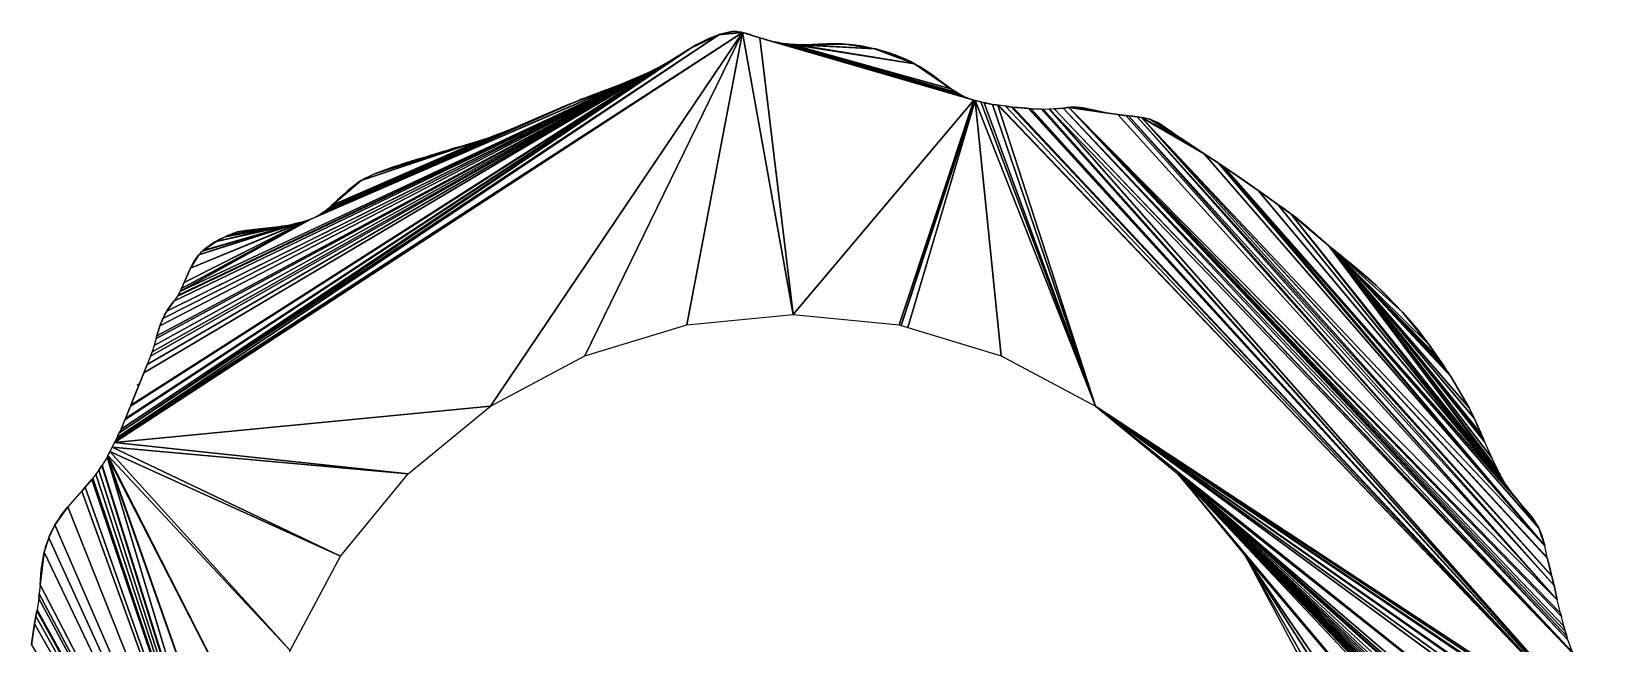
# Model space of a CAD drawing. Extents: x -97 to 93, y -97 to 94.
# Drawn here: x -86.8 to 93, y 24.5 to 94.2 of the extents above; entities that cross this region are included whole.
import ezdxf

# ---------------------------------------------------------------- set-up
doc = ezdxf.new("R2010")
doc.units = 0

msp = doc.modelspace()

# ---------------------------------------------------------------- linework, layer by layer
for points in [[(-5.75, 94.11, 82), (-77.15, 47.72, 82), (-77.31, 47.4, 82)], [(-34.45, 51.55, 82), (-5.75, 94.11, 82), (-77.31, 47.4, 82)], [(-5.75, 94.11, 82), (-77.02, 47.99, 82), (-77.15, 47.72, 82)], [(-5.75, 94.11, 82), (-8.45, 93.87, 82), (-77.02, 47.99, 82)], [(-8.45, 93.87, 82), (-76.81, 48.47, 82), (-77.02, 47.99, 82)], [(-8.45, 93.87, 82), (-11.65, 92.33, 82), (-76.81, 48.47, 82)], [(-34.45, 51.55, 82), (-23.73, 57.28, 82), (-5.75, 94.11, 82)], [(-23.73, 57.28, 82), (-12.1, 60.81, 82), (-5.75, 94.11, 82)], [(-12.1, 60.81, 82), (0, 62, 82), (-5.75, 94.11, 82)], [(-8.45, 93.87, 82), (-9.66, 93.4, 82), (-11.65, 92.33, 82)], [(-8.45, 93.87, 82), (-8.58, 93.84, 82), (-9.66, 93.4, 82)], [(-8.58, 93.84, 82), (-9.47, 93.48, 82), (-9.66, 93.4, 82)], [(-8.45, 93.87, 82), (-8.51, 93.86, 82), (-8.58, 93.84, 82)], [(-6.79, 94.23, 82), (-7.31, 94.16, 82), (-8.45, 93.87, 82)], [(-5.75, 94.11, 82), (-6.79, 94.23, 82), (-8.45, 93.87, 82)], [(-7.31, 94.16, 82), (-7.75, 94.06, 82), (-8.45, 93.87, 82)], [(-7.75, 94.06, 82), (-7.97, 94.02, 82), (-8.45, 93.87, 82)], [(-7.97, 94.02, 82), (-8.41, 93.89, 82), (-8.45, 93.87, 82)], [(-7.31, 94.16, 82), (-7.44, 94.14, 82), (-7.75, 94.06, 82)], [(-6.79, 94.23, 82), (-6.92, 94.23, 82), (-7.31, 94.16, 82)], [(-6.27, 94.21, 82), (-6.4, 94.23, 82), (-6.79, 94.23, 82)], [(-5.75, 94.11, 82), (-6.27, 94.21, 82), (-6.79, 94.23, 82)], [(-5.75, 94.11, 82), (-5.88, 94.15, 82), (-6.27, 94.21, 82)], [(-5.28, 94.01, 82), (-5.36, 94.03, 82), (-5.75, 94.11, 82)], [(-4.74, 93.83, 82), (-5.28, 94.01, 82), (-5.75, 94.11, 82)], [(-3.79, 93.52, 82), (-4.74, 93.83, 82), (-5.75, 94.11, 82)], [(0, 62, 82), (-3.79, 93.52, 82), (-5.75, 94.11, 82)], [(-4.74, 93.83, 82), (-4.8, 93.85, 82), (-5.28, 94.01, 82)], [(-3.79, 93.52, 82), (-3.83, 93.53, 82), (-4.74, 93.83, 82)], [(20.22, 86.54, 82), (-3.18, 93.34, 82), (-3.79, 93.52, 82)], [(20.61, 86.41, 82), (20.22, 86.54, 82), (-3.79, 93.52, 82)], [(0, 62, 82), (20.61, 86.41, 82), (-3.79, 93.52, 82)], [(-11.65, 92.33, 82), (-76.57, 48.95, 82), (-76.81, 48.47, 82)], [(-11.65, 92.33, 82), (-12.79, 91.64, 82), (-76.57, 48.95, 82)], [(-11.65, 92.33, 82), (-11.91, 92.18, 82), (-12.79, 91.64, 82)], [(-11.91, 92.18, 82), (-12.27, 91.97, 82), (-12.79, 91.64, 82)], [(-9.66, 93.4, 82), (-11.1, 92.67, 82), (-11.65, 92.33, 82)], [(-11.1, 92.67, 82), (-11.42, 92.48, 82), (-11.65, 92.33, 82)], [(-9.66, 93.4, 82), (-10.05, 93.23, 82), (-11.1, 92.67, 82)], [(-2.23, 93.08, 82), (-2.62, 93.19, 82), (-3.18, 93.34, 82)], [(19.83, 86.68, 82), (-2.23, 93.08, 82), (-3.18, 93.34, 82)], [(20.22, 86.54, 82), (19.83, 86.68, 82), (-3.18, 93.34, 82)], [(-1.64, 92.98, 82), (-2.16, 93.07, 82), (-2.23, 93.08, 82)], [(-1.18, 92.88, 82), (-1.64, 92.98, 82), (-2.23, 93.08, 82)], [(19.69, 86.73, 82), (-1.18, 92.88, 82), (-2.23, 93.08, 82)], [(19.83, 86.68, 82), (19.69, 86.73, 82), (-2.23, 93.08, 82)], [(19.15, 87, 82), (-0.75, 92.83, 82), (-1.18, 92.88, 82)], [(19.69, 86.73, 82), (19.15, 87, 82), (-1.18, 92.88, 82)], [(-0.66, 92.82, 82), (-0.71, 92.83, 82), (-0.75, 92.83, 82)], [(18.65, 87.28, 82), (-0.66, 92.82, 82), (-0.75, 92.83, 82)], [(19.15, 87, 82), (18.65, 87.28, 82), (-0.75, 92.83, 82)], [(18, 87.71, 82), (-0.14, 92.77, 82), (-0.66, 92.82, 82)], [(18.65, 87.28, 82), (18, 87.71, 82), (-0.66, 92.82, 82)], [(0.3, 92.76, 82), (-0.01, 92.77, 82), (-0.14, 92.77, 82)], [(0.6, 92.74, 82), (0.3, 92.76, 82), (-0.14, 92.77, 82)], [(13.84, 90.57, 82), (0.6, 92.74, 82), (-0.14, 92.77, 82)], [(18, 87.71, 82), (13.84, 90.57, 82), (-0.14, 92.77, 82)], [(9.3, 92.28, 82), (0.91, 92.73, 82), (0.6, 92.74, 82)], [(13.84, 90.57, 82), (9.3, 92.28, 82), (0.6, 92.74, 82)], [(1.43, 92.73, 82), (1.22, 92.73, 82), (0.91, 92.73, 82)], [(9.3, 92.28, 82), (1.43, 92.73, 82), (0.91, 92.73, 82)], [(3.87, 92.83, 82), (2.95, 92.79, 82), (1.43, 92.73, 82)], [(6, 92.81, 82), (3.87, 92.83, 82), (1.43, 92.73, 82)], [(9.3, 92.28, 82), (6, 92.81, 82), (1.43, 92.73, 82)], [(3.87, 92.83, 82), (3.01, 92.8, 82), (2.95, 92.79, 82)], [(5.15, 92.84, 82), (4.95, 92.84, 82), (3.87, 92.83, 82)], [(6, 92.81, 82), (5.15, 92.84, 82), (3.87, 92.83, 82)], [(6, 92.81, 82), (5.54, 92.83, 82), (5.15, 92.84, 82)], [(7.17, 92.68, 82), (6.97, 92.7, 82), (6, 92.81, 82)], [(7.5, 92.62, 82), (7.17, 92.68, 82), (6, 92.81, 82)], [(7.89, 92.56, 82), (7.5, 92.62, 82), (6, 92.81, 82)], [(9.3, 92.28, 82), (7.89, 92.56, 82), (6, 92.81, 82)], [(7.89, 92.56, 82), (7.69, 92.59, 82), (7.5, 92.62, 82)], [(9.3, 92.28, 82), (8.6, 92.43, 82), (7.89, 92.56, 82)], [(10.3, 92.01, 82), (9.43, 92.25, 82), (9.3, 92.28, 82)], [(10.42, 91.97, 82), (10.3, 92.01, 82), (9.3, 92.28, 82)], [(11.73, 91.54, 82), (10.42, 91.97, 82), (9.3, 92.28, 82)], [(12.54, 91.22, 82), (11.73, 91.54, 82), (9.3, 92.28, 82)], [(13.84, 90.57, 82), (12.54, 91.22, 82), (9.3, 92.28, 82)], [(11.73, 91.54, 82), (10.83, 91.85, 82), (10.42, 91.97, 82)], [(-12.79, 91.64, 82), (-76.12, 49.99, 82), (-76.57, 48.95, 82)], [(-12.79, 91.64, 82), (-13.66, 91.1, 82), (-76.12, 49.99, 82)], [(-13.66, 91.1, 82), (-76.05, 50.15, 82), (-76.12, 49.99, 82)], [(-13.66, 91.1, 82), (-75.48, 51.56, 82), (-76.05, 50.15, 82)], [(-13.66, 91.1, 82), (-14.75, 90.46, 82), (-75.48, 51.56, 82)], [(-14.75, 90.46, 82), (-75.44, 51.68, 82), (-75.48, 51.56, 82)], [(-14.75, 90.46, 82), (-73.98, 55.35, 82), (-75.44, 51.68, 82)], [(-14.75, 90.46, 82), (-73.59, 56.3, 82), (-73.98, 55.35, 82)], [(-14.75, 90.46, 82), (-73.2, 57.24, 82), (-73.59, 56.3, 82)], [(-14.75, 90.46, 82), (-73.02, 57.73, 82), (-73.2, 57.24, 82)], [(-14.75, 90.46, 82), (-72.78, 58.48, 82), (-73.02, 57.73, 82)], [(-14.75, 90.46, 82), (-15.25, 90.19, 82), (-72.78, 58.48, 82)], [(-15.25, 90.19, 82), (-72.56, 59.27, 82), (-72.78, 58.48, 82)], [(-15.25, 90.19, 82), (-15.79, 89.9, 82), (-72.56, 59.27, 82)], [(-15.79, 89.9, 82), (-72.48, 59.57, 82), (-72.56, 59.27, 82)], [(-15.79, 89.9, 82), (-15.86, 89.86, 82), (-72.48, 59.57, 82)], [(-14.75, 90.46, 82), (-15.19, 90.22, 82), (-15.25, 90.19, 82)], [(-12.79, 91.64, 82), (-13.19, 91.4, 82), (-13.66, 91.1, 82)], [(12.54, 91.22, 82), (12.06, 91.41, 82), (11.73, 91.54, 82)], [(13.37, 90.83, 82), (13.3, 90.86, 82), (12.54, 91.22, 82)], [(13.84, 90.57, 82), (13.37, 90.83, 82), (12.54, 91.22, 82)], [(15.47, 89.57, 82), (14.43, 90.25, 82), (13.84, 90.57, 82)], [(16.01, 89.2, 82), (15.47, 89.57, 82), (13.84, 90.57, 82)], [(16.51, 88.81, 82), (16.01, 89.2, 82), (13.84, 90.57, 82)], [(17.12, 88.36, 82), (16.51, 88.81, 82), (13.84, 90.57, 82)], [(18, 87.71, 82), (17.12, 88.36, 82), (13.84, 90.57, 82)], [(-15.86, 89.86, 82), (-72.15, 60.7, 82), (-72.48, 59.57, 82)], [(-15.86, 89.86, 82), (-71.8, 61.53, 82), (-72.15, 60.7, 82)], [(-15.86, 89.86, 82), (-71.35, 62.37, 82), (-71.8, 61.53, 82)], [(-15.86, 89.86, 82), (-16.29, 89.66, 82), (-71.35, 62.37, 82)], [(-16.29, 89.66, 82), (-70.55, 63.51, 82), (-71.35, 62.37, 82)], [(-16.29, 89.66, 82), (-70.14, 64.1, 82), (-70.55, 63.51, 82)], [(-16.29, 89.66, 82), (-70.07, 64.22, 82), (-70.14, 64.1, 82)], [(-16.29, 89.66, 82), (-17.4, 89.15, 82), (-70.07, 64.22, 82)], [(-17.4, 89.15, 82), (-69.85, 64.61, 82), (-70.07, 64.22, 82)], [(-17.4, 89.15, 82), (-54.94, 72.87, 82), (-69.85, 64.61, 82)], [(-17.4, 89.15, 82), (-18.92, 88.5, 82), (-54.94, 72.87, 82)], [(-18.92, 88.5, 82), (-19.06, 88.44, 82), (-54.94, 72.87, 82)], [(-19.06, 88.44, 82), (-54.41, 73.1, 82), (-54.94, 72.87, 82)], [(-19.06, 88.44, 82), (-25.06, 86.12, 82), (-54.41, 73.1, 82)], [(-19.06, 88.44, 82), (-22.06, 87.28, 82), (-25.06, 86.12, 82)], [(-19.06, 88.44, 82), (-20.82, 87.76, 82), (-22.06, 87.28, 82)], [(-19.06, 88.44, 82), (-19.97, 88.1, 82), (-20.82, 87.76, 82)], [(-17.4, 89.15, 82), (-18.57, 88.65, 82), (-18.92, 88.5, 82)], [(-18.57, 88.65, 82), (-18.65, 88.62, 82), (-18.92, 88.5, 82)], [(-18.57, 88.65, 82), (-18.61, 88.63, 82), (-18.65, 88.62, 82)], [(-17.4, 89.15, 82), (-18.45, 88.71, 82), (-18.57, 88.65, 82)], [(-16.29, 89.66, 82), (-17.4, 89.15, 82), (-17.4, 89.15, 82)], [(-17.4, 89.15, 82), (-17.4, 89.15, 82), (-17.4, 89.15, 82)], [(16.51, 88.81, 82), (16.08, 89.15, 82), (16.01, 89.2, 82)], [(17.12, 88.36, 82), (16.67, 88.7, 82), (16.51, 88.81, 82)], [(17.55, 88.04, 82), (17.39, 88.17, 82), (17.12, 88.36, 82)], [(18, 87.71, 82), (17.55, 88.04, 82), (17.12, 88.36, 82)], [(-22.06, 87.28, 82), (-23.74, 86.65, 82), (-25.06, 86.12, 82)], [(-23.74, 86.65, 82), (-24.52, 86.35, 82), (-25.06, 86.12, 82)], [(-23.74, 86.65, 82), (-24.1, 86.52, 82), (-24.52, 86.35, 82)], [(-24.1, 86.52, 82), (-24.13, 86.52, 82), (-24.52, 86.35, 82)], [(-22.06, 87.28, 82), (-23.01, 86.94, 82), (-23.74, 86.65, 82)], [(-22.06, 87.28, 82), (-22.9, 86.99, 82), (-23.01, 86.94, 82)], [(-22.06, 87.28, 82), (-22.21, 87.23, 82), (-22.9, 86.99, 82)], [(-22.21, 87.23, 82), (-22.66, 87.08, 82), (-22.9, 86.99, 82)], [(-20.82, 87.76, 82), (-21.32, 87.57, 82), (-22.06, 87.28, 82)], [(-21.32, 87.57, 82), (-21.88, 87.35, 82), (-22.06, 87.28, 82)], [(-21.88, 87.35, 82), (-22.01, 87.3, 82), (-22.06, 87.28, 82)], [(-21.32, 87.57, 82), (-21.41, 87.54, 82), (-21.88, 87.35, 82)], [(0, 62, 82), (12.1, 60.81, 82), (20.61, 86.41, 82)], [(12.1, 60.81, 82), (12.33, 60.74, 82), (20.61, 86.41, 82)], [(12.33, 60.74, 82), (20.74, 86.38, 82), (20.61, 86.41, 82)], [(12.33, 60.74, 82), (13.08, 60.51, 82), (20.74, 86.38, 82)], [(20.74, 86.38, 82), (13.08, 60.51, 82), (23.73, 57.28, 82)], [(18.65, 87.28, 82), (18.51, 87.37, 82), (18, 87.71, 82)], [(19.69, 86.73, 82), (19.28, 86.95, 82), (19.15, 87, 82)], [(20.22, 86.54, 82), (20.02, 86.62, 82), (19.83, 86.68, 82)], [(20.41, 86.48, 82), (20.32, 86.51, 82), (20.22, 86.54, 82)], [(20.61, 86.41, 82), (20.41, 86.48, 82), (20.22, 86.54, 82)], [(20.74, 86.38, 82), (23.73, 57.28, 82), (34.45, 51.55, 82)], [(21.39, 86.21, 82), (20.79, 86.36, 82), (20.74, 86.38, 82)], [(21.39, 86.21, 82), (20.74, 86.38, 82), (34.45, 51.55, 82)], [(-25.06, 86.12, 82), (-27.16, 85.24, 82), (-54.41, 73.1, 82)], [(-27.16, 85.24, 82), (-28.76, 84.54, 82), (-54.41, 73.1, 82)], [(-28.76, 84.54, 82), (-30.78, 83.67, 82), (-54.41, 73.1, 82)], [(-28.76, 84.54, 82), (-29.76, 84.12, 82), (-30.78, 83.67, 82)], [(-27.16, 85.24, 82), (-27.78, 84.98, 82), (-28.76, 84.54, 82)], [(-25.06, 86.12, 82), (-26.58, 85.5, 82), (-27.16, 85.24, 82)], [(-26.58, 85.5, 82), (-26.75, 85.43, 82), (-27.16, 85.24, 82)], [(-25.06, 86.12, 82), (-26.42, 85.57, 82), (-26.58, 85.5, 82)], [(-25.06, 86.12, 82), (-25.19, 86.07, 82), (-26.42, 85.57, 82)], [(21.78, 86.13, 82), (21.39, 86.21, 82), (34.45, 51.55, 82)], [(22.74, 85.94, 82), (21.93, 86.1, 82), (21.78, 86.13, 82)], [(22.74, 85.94, 82), (21.78, 86.13, 82), (34.45, 51.55, 82)], [(23.35, 85.84, 82), (23.15, 85.88, 82), (22.74, 85.94, 82)], [(23.35, 85.84, 82), (22.74, 85.94, 82), (34.45, 51.55, 82)], [(23.35, 85.84, 82), (34.45, 51.55, 82), (93, 13.07, 82)], [(23.41, 85.83, 82), (23.35, 85.84, 82), (93, 13.07, 82)], [(24.23, 85.73, 82), (23.41, 85.83, 82), (93, 13.07, 82)], [(24.91, 85.64, 82), (24.37, 85.72, 82), (24.23, 85.73, 82)], [(24.91, 85.64, 82), (24.23, 85.73, 82), (93, 13.07, 82)], [(25.04, 85.63, 82), (24.91, 85.64, 82), (93, 13.07, 82)], [(26.65, 85.49, 82), (26.41, 85.51, 82), (25.04, 85.63, 82)], [(26.83, 85.46, 82), (26.65, 85.49, 82), (25.04, 85.63, 82)], [(26.83, 85.46, 82), (25.04, 85.63, 82), (93, 13.07, 82)], [(26.94, 85.45, 82), (26.83, 85.46, 82), (93, 13.07, 82)], [(27.13, 85.44, 82), (26.94, 85.45, 82), (93, 13.07, 82)], [(28.33, 85.38, 82), (28.23, 85.38, 82), (27.13, 85.44, 82)], [(28.33, 85.38, 82), (27.13, 85.44, 82), (93, 13.07, 82)], [(28.55, 85.37, 82), (28.33, 85.38, 82), (93, 13.07, 82)], [(29.22, 85.38, 82), (28.55, 85.37, 82), (93, 13.07, 82)], [(29.74, 85.42, 82), (29.22, 85.38, 82), (88.88, 23.34, 82)], [(29.22, 85.38, 82), (93, 13.07, 82), (88.88, 23.34, 82)], [(30.8, 85.52, 82), (30.28, 85.48, 82), (29.74, 85.42, 82)], [(30.8, 85.52, 82), (29.74, 85.42, 82), (88.81, 23.52, 82)], [(29.74, 85.42, 82), (88.88, 23.34, 82), (88.81, 23.52, 82)], [(31.44, 85.59, 82), (31.25, 85.58, 82), (30.8, 85.52, 82)], [(31.44, 85.59, 82), (30.8, 85.52, 82), (88.3, 24.95, 82)], [(30.8, 85.52, 82), (88.81, 23.52, 82), (88.3, 24.95, 82)], [(32.22, 85.63, 82), (31.7, 85.62, 82), (31.44, 85.59, 82)], [(32.74, 85.59, 82), (32.22, 85.63, 82), (31.44, 85.59, 82)], [(31.7, 85.62, 82), (31.61, 85.62, 82), (31.44, 85.59, 82)], [(31.44, 85.59, 82), (88.3, 24.95, 82), (88.18, 25.34, 82)], [(31.44, 85.59, 82), (88.18, 25.34, 82), (88, 25.93, 82)], [(31.44, 85.59, 82), (88, 25.93, 82), (87.82, 26.51, 82)], [(31.44, 85.59, 82), (87.82, 26.51, 82), (87.55, 27.58, 82)], [(34.83, 85.16, 82), (32.74, 85.59, 82), (31.44, 85.59, 82)], [(35.87, 84.95, 82), (34.83, 85.16, 82), (31.44, 85.59, 82)], [(31.44, 85.59, 82), (87.55, 27.58, 82), (87.45, 27.99, 82)], [(31.44, 85.59, 82), (87.45, 27.99, 82), (87.08, 29.51, 82)], [(37.03, 84.77, 82), (35.87, 84.95, 82), (31.44, 85.59, 82)], [(37.03, 84.77, 82), (31.44, 85.59, 82), (87.08, 29.51, 82)], [(32.74, 85.59, 82), (32.32, 85.63, 82), (32.22, 85.63, 82)], [(33.41, 85.47, 82), (33.26, 85.51, 82), (32.74, 85.59, 82)], [(34.83, 85.16, 82), (33.41, 85.47, 82), (32.74, 85.59, 82)], [(37.96, 84.65, 82), (37.57, 84.7, 82), (37.03, 84.77, 82)], [(37.96, 84.65, 82), (37.03, 84.77, 82), (87.08, 29.51, 82)], [(37.96, 84.65, 82), (37.83, 84.67, 82), (37.57, 84.7, 82)], [(38.22, 84.62, 82), (37.96, 84.65, 82), (87.08, 29.51, 82)], [(38.71, 84.58, 82), (38.48, 84.61, 82), (38.22, 84.62, 82)], [(39.23, 84.52, 82), (38.71, 84.58, 82), (38.22, 84.62, 82)], [(38.22, 84.62, 82), (87.08, 29.51, 82), (86.72, 31.14, 82)], [(39.23, 84.52, 82), (38.22, 84.62, 82), (86.72, 31.14, 82)], [(39.5, 84.48, 82), (39.37, 84.5, 82), (39.23, 84.52, 82)], [(39.23, 84.52, 82), (86.72, 31.14, 82), (86.46, 32.19, 82)], [(39.23, 84.52, 82), (86.46, 32.19, 82), (86.44, 32.26, 82)], [(39.71, 84.45, 82), (39.5, 84.48, 82), (39.23, 84.52, 82)], [(39.71, 84.45, 82), (39.23, 84.52, 82), (86.44, 32.26, 82)], [(-30.78, 83.67, 82), (-31.4, 83.41, 82), (-54.41, 73.1, 82)], [(-31.4, 83.41, 82), (-31.46, 83.38, 82), (-54.41, 73.1, 82)], [(-31.46, 83.38, 82), (-32.05, 83.14, 82), (-54.41, 73.1, 82)], [(-32.05, 83.14, 82), (-53.89, 73.38, 82), (-54.41, 73.1, 82)], [(-32.05, 83.14, 82), (-32.96, 82.77, 82), (-53.89, 73.38, 82)], [(-32.96, 82.77, 82), (-53.37, 73.73, 82), (-53.89, 73.38, 82)], [(-32.96, 82.77, 82), (-34.54, 82.17, 82), (-53.37, 73.73, 82)], [(-32.96, 82.77, 82), (-33.72, 82.49, 82), (-34.54, 82.17, 82)], [(-31.46, 83.38, 82), (-31.47, 83.38, 82), (-32.05, 83.14, 82)], [(-30.78, 83.67, 82), (-30.99, 83.59, 82), (-31.4, 83.41, 82)], [(-29.76, 84.12, 82), (-30.14, 83.95, 82), (-30.78, 83.67, 82)], [(40.25, 84.34, 82), (40.02, 84.39, 82), (39.71, 84.45, 82)], [(40.66, 84.24, 82), (40.25, 84.34, 82), (39.71, 84.45, 82)], [(39.71, 84.45, 82), (86.44, 32.26, 82), (85.97, 34.2, 82)], [(44.04, 82.17, 82), (40.66, 84.24, 82), (39.71, 84.45, 82)], [(46, 80.86, 82), (44.04, 82.17, 82), (39.71, 84.45, 82)], [(39.71, 84.45, 82), (85.97, 34.2, 82), (85.94, 34.31, 82)], [(39.71, 84.45, 82), (85.94, 34.31, 82), (85.65, 35.65, 82)], [(46.86, 80.31, 82), (46, 80.86, 82), (39.71, 84.45, 82)], [(46.86, 80.31, 82), (39.71, 84.45, 82), (85.65, 35.65, 82)], [(40.66, 84.24, 82), (40.57, 84.27, 82), (40.25, 84.34, 82)], [(41.53, 83.87, 82), (41.09, 84.07, 82), (40.66, 84.24, 82)], [(43.67, 82.42, 82), (41.53, 83.87, 82), (40.66, 84.24, 82)], [(44.04, 82.17, 82), (43.67, 82.42, 82), (40.66, 84.24, 82)], [(42.18, 83.46, 82), (41.69, 83.78, 82), (41.53, 83.87, 82)], [(43.67, 82.42, 82), (42.18, 83.46, 82), (41.53, 83.87, 82)], [(43.67, 82.42, 82), (43, 82.9, 82), (42.18, 83.46, 82)], [(-34.54, 82.17, 82), (-53.26, 73.82, 82), (-53.37, 73.73, 82)], [(-34.54, 82.17, 82), (-34.65, 82.13, 82), (-53.26, 73.82, 82)], [(-34.65, 82.13, 82), (-52.89, 74.13, 82), (-53.26, 73.82, 82)], [(-34.65, 82.13, 82), (-35.59, 81.81, 82), (-52.89, 74.13, 82)], [(-35.59, 81.81, 82), (-52.57, 74.41, 82), (-52.89, 74.13, 82)], [(-35.59, 81.81, 82), (-49.2, 77.27, 82), (-52.57, 74.41, 82)], [(-35.59, 81.81, 82), (-47.76, 77.97, 82), (-49.2, 77.27, 82)], [(-35.59, 81.81, 82), (-47.58, 78.05, 82), (-47.76, 77.97, 82)], [(-35.59, 81.81, 82), (-47.16, 78.22, 82), (-47.58, 78.05, 82)], [(-35.59, 81.81, 82), (-45.94, 78.66, 82), (-47.16, 78.22, 82)], [(-35.59, 81.81, 82), (-36.67, 81.48, 82), (-45.94, 78.66, 82)], [(-36.67, 81.48, 82), (-44.76, 79.06, 82), (-45.94, 78.66, 82)], [(-36.67, 81.48, 82), (-41.76, 79.98, 82), (-44.76, 79.06, 82)], [(-36.67, 81.48, 82), (-40.47, 80.37, 82), (-41.76, 79.98, 82)], [(-36.67, 81.48, 82), (-40.19, 80.45, 82), (-40.47, 80.37, 82)], [(-36.67, 81.48, 82), (-39.41, 80.68, 82), (-40.19, 80.45, 82)], [(-36.67, 81.48, 82), (-37.85, 81.15, 82), (-39.41, 80.68, 82)], [(-37.85, 81.15, 82), (-39.28, 80.73, 82), (-39.41, 80.68, 82)], [(-37.85, 81.15, 82), (-38.9, 80.86, 82), (-39.28, 80.73, 82)], [(-37.85, 81.15, 82), (-38.63, 80.94, 82), (-38.9, 80.86, 82)], [(-36.67, 81.48, 82), (-36.97, 81.4, 82), (-37.85, 81.15, 82)], [(-35.59, 81.81, 82), (-35.65, 81.8, 82), (-36.67, 81.48, 82)], [(-35.65, 81.8, 82), (-36.49, 81.54, 82), (-36.67, 81.48, 82)], [(-35.65, 81.8, 82), (-36.28, 81.61, 82), (-36.49, 81.54, 82)], [(-33.72, 82.49, 82), (-34.14, 82.34, 82), (-34.54, 82.17, 82)], [(44.36, 81.96, 82), (44.19, 82.08, 82), (44.04, 82.17, 82)], [(46, 80.86, 82), (44.36, 81.96, 82), (44.04, 82.17, 82)], [(-41.76, 79.98, 82), (-44.5, 79.15, 82), (-44.76, 79.06, 82)], [(-41.76, 79.98, 82), (-42.63, 79.73, 82), (-44.5, 79.15, 82)], [(-42.63, 79.73, 82), (-43.98, 79.32, 82), (-44.5, 79.15, 82)], [(-42.63, 79.73, 82), (-44.5, 79.15, 82), (-44.5, 79.15, 82)], [(-41.76, 79.98, 82), (-42.5, 79.77, 82), (-42.63, 79.73, 82)], [(-40.47, 80.37, 82), (-41.09, 80.2, 82), (-41.76, 79.98, 82)], [(-41.09, 80.2, 82), (-41.26, 80.14, 82), (-41.76, 79.98, 82)], [(-40.47, 80.37, 82), (-40.75, 80.3, 82), (-41.09, 80.2, 82)], [(-40.19, 80.45, 82), (-40.24, 80.44, 82), (-40.47, 80.37, 82)], [(48.44, 79.27, 82), (46.97, 80.24, 82), (46.86, 80.31, 82)], [(48.47, 79.24, 82), (48.44, 79.27, 82), (46.86, 80.31, 82)], [(48.47, 79.24, 82), (46.86, 80.31, 82), (85.65, 35.65, 82)], [(49.07, 78.86, 82), (48.47, 79.24, 82), (85.65, 35.65, 82)], [(-47.76, 77.97, 82), (-48.54, 77.62, 82), (-49.2, 77.27, 82)], [(-48.54, 77.62, 82), (-48.67, 77.56, 82), (-49.2, 77.27, 82)], [(-47.76, 77.97, 82), (-48.15, 77.8, 82), (-48.54, 77.62, 82)], [(-47.58, 78.05, 82), (-47.7, 78, 82), (-47.76, 77.97, 82)], [(-47.16, 78.22, 82), (-47.19, 78.21, 82), (-47.58, 78.05, 82)], [(-45.94, 78.66, 82), (-46.43, 78.49, 82), (-47.16, 78.22, 82)], [(-44.76, 79.06, 82), (-45.54, 78.81, 82), (-45.94, 78.66, 82)], [(49.43, 78.61, 82), (49.13, 78.82, 82), (49.07, 78.86, 82)], [(49.07, 78.86, 82), (85.65, 35.65, 82), (84.98, 37.64, 82)], [(50.85, 77.64, 82), (49.43, 78.61, 82), (49.07, 78.86, 82)], [(51.44, 77.22, 82), (50.85, 77.64, 82), (49.07, 78.86, 82)], [(49.07, 78.86, 82), (84.98, 37.64, 82), (82.72, 40.65, 82)], [(49.07, 78.86, 82), (82.72, 40.65, 82), (82.08, 41.43, 82)], [(53.01, 76.13, 82), (51.44, 77.22, 82), (49.07, 78.86, 82)], [(53.01, 76.13, 82), (49.07, 78.86, 82), (82.08, 41.43, 82)], [(-49.2, 77.27, 82), (-52.33, 74.62, 82), (-52.57, 74.41, 82)], [(-49.2, 77.27, 82), (-50.75, 76.09, 82), (-52.33, 74.62, 82)], [(-50.75, 76.09, 82), (-51.33, 75.57, 82), (-52.33, 74.62, 82)], [(-51.33, 75.57, 82), (-51.89, 75.05, 82), (-52.33, 74.62, 82)], [(-50.75, 76.09, 82), (-50.77, 76.07, 82), (-51.33, 75.57, 82)], [(-49.2, 77.27, 82), (-49.9, 76.78, 82), (-50.75, 76.09, 82)], [(-49.9, 76.78, 82), (-50.53, 76.28, 82), (-50.75, 76.09, 82)], [(-49.2, 77.27, 82), (-49.72, 76.92, 82), (-49.9, 76.78, 82)], [(53.01, 76.13, 82), (52.47, 76.51, 82), (51.44, 77.22, 82)], [(53.07, 76.08, 82), (53.04, 76.11, 82), (53.01, 76.13, 82)], [(55.24, 74.55, 82), (53.07, 76.08, 82), (53.01, 76.13, 82)], [(53.01, 76.13, 82), (82.08, 41.43, 82), (81.86, 41.72, 82)], [(55.24, 74.55, 82), (53.01, 76.13, 82), (81.86, 41.72, 82)], [(-53.37, 73.73, 82), (-53.56, 73.62, 82), (-53.89, 73.38, 82)], [(-52.89, 74.13, 82), (-53.09, 73.97, 82), (-53.26, 73.82, 82)], [(-52.33, 74.62, 82), (-52.44, 74.53, 82), (-52.57, 74.41, 82)], [(-52.44, 74.53, 82), (-52.48, 74.5, 82), (-52.57, 74.41, 82)], [(-52.33, 74.62, 82), (-52.42, 74.55, 82), (-52.44, 74.53, 82)], [(55.7, 74.23, 82), (55.59, 74.32, 82), (55.24, 74.55, 82)], [(55.97, 74.04, 82), (55.7, 74.23, 82), (55.24, 74.55, 82)], [(55.24, 74.55, 82), (81.86, 41.72, 82), (81.52, 42.17, 82)], [(56.72, 73.48, 82), (55.97, 74.04, 82), (55.24, 74.55, 82)], [(56.72, 73.48, 82), (55.24, 74.55, 82), (81.52, 42.17, 82)], [(-54.94, 72.87, 82), (-69.68, 64.95, 82), (-69.85, 64.61, 82)], [(-54.94, 72.87, 82), (-55.37, 72.7, 82), (-69.68, 64.95, 82)], [(-55.37, 72.7, 82), (-69.36, 65.65, 82), (-69.68, 64.95, 82)], [(-55.37, 72.7, 82), (-55.46, 72.67, 82), (-69.36, 65.65, 82)], [(-55.46, 72.67, 82), (-68.65, 67.29, 82), (-69.36, 65.65, 82)], [(-55.46, 72.67, 82), (-55.98, 72.52, 82), (-68.65, 67.29, 82)], [(-55.98, 72.52, 82), (-67.69, 68.79, 82), (-68.65, 67.29, 82)], [(-55.98, 72.52, 82), (-56.67, 72.35, 82), (-67.69, 68.79, 82)], [(-56.67, 72.35, 82), (-67.28, 69.21, 82), (-67.69, 68.79, 82)], [(-56.67, 72.35, 82), (-57, 72.27, 82), (-67.28, 69.21, 82)], [(-57, 72.27, 82), (-67.2, 69.28, 82), (-67.28, 69.21, 82)], [(-57, 72.27, 82), (-65.73, 70.33, 82), (-67.2, 69.28, 82)], [(-57, 72.27, 82), (-57.55, 72.15, 82), (-65.73, 70.33, 82)], [(-57.55, 72.15, 82), (-58.59, 71.99, 82), (-65.73, 70.33, 82)], [(-58.59, 71.99, 82), (-64.69, 70.86, 82), (-65.73, 70.33, 82)], [(-58.59, 71.99, 82), (-59.31, 71.9, 82), (-64.69, 70.86, 82)], [(-57.55, 72.15, 82), (-58.46, 72.02, 82), (-58.59, 71.99, 82)], [(-57, 72.27, 82), (-57.22, 72.23, 82), (-57.55, 72.15, 82)], [(-55.98, 72.52, 82), (-56.33, 72.44, 82), (-56.67, 72.35, 82)], [(-53.89, 73.38, 82), (-54.28, 73.17, 82), (-54.41, 73.1, 82)], [(57.99, 72.5, 82), (57.27, 73.07, 82), (56.72, 73.48, 82)], [(58.34, 72.18, 82), (57.99, 72.5, 82), (56.72, 73.48, 82)], [(56.72, 73.48, 82), (81.52, 42.17, 82), (81.24, 42.61, 82)], [(59.29, 71.36, 82), (58.34, 72.18, 82), (56.72, 73.48, 82)], [(59.48, 71.19, 82), (59.29, 71.36, 82), (56.72, 73.48, 82)], [(59.87, 70.85, 82), (59.48, 71.19, 82), (56.72, 73.48, 82)], [(56.72, 73.48, 82), (81.24, 42.61, 82), (80.81, 43.31, 82)], [(56.72, 73.48, 82), (80.81, 43.31, 82), (80.62, 43.66, 82)], [(61.06, 69.82, 82), (59.87, 70.85, 82), (56.72, 73.48, 82)], [(61.06, 69.82, 82), (56.72, 73.48, 82), (80.62, 43.66, 82)], [(59.29, 71.36, 82), (58.48, 72.06, 82), (58.34, 72.18, 82)], [(-65.73, 70.33, 82), (-67.16, 69.32, 82), (-67.2, 69.28, 82)], [(-65.73, 70.33, 82), (-66.78, 69.63, 82), (-67.16, 69.32, 82)], [(-65.73, 70.33, 82), (-66.42, 69.89, 82), (-66.78, 69.63, 82)], [(-65.73, 70.33, 82), (-65.9, 70.24, 82), (-66.42, 69.89, 82)], [(-64.69, 70.86, 82), (-65.37, 70.55, 82), (-65.73, 70.33, 82)], [(-64.69, 70.86, 82), (-65.11, 70.67, 82), (-65.37, 70.55, 82)], [(-59.31, 71.9, 82), (-64.2, 71.09, 82), (-64.69, 70.86, 82)], [(-64.2, 71.09, 82), (-64.33, 71.04, 82), (-64.69, 70.86, 82)], [(-59.31, 71.9, 82), (-63.29, 71.4, 82), (-64.2, 71.09, 82)], [(-63.29, 71.4, 82), (-63.81, 71.24, 82), (-64.2, 71.09, 82)], [(-63.29, 71.4, 82), (-63.48, 71.35, 82), (-63.81, 71.24, 82)], [(-59.31, 71.9, 82), (-62.33, 71.57, 82), (-63.29, 71.4, 82)], [(-62.33, 71.57, 82), (-63.17, 71.42, 82), (-63.29, 71.4, 82)], [(-59.31, 71.9, 82), (-61.01, 71.73, 82), (-62.33, 71.57, 82)], [(-59.31, 71.9, 82), (-60.75, 71.77, 82), (-61.01, 71.73, 82)], [(59.48, 71.19, 82), (59.35, 71.31, 82), (59.29, 71.36, 82)], [(61.06, 69.82, 82), (59.95, 70.8, 82), (59.87, 70.85, 82)], [(-67.69, 68.79, 82), (-68.26, 67.99, 82), (-68.65, 67.29, 82)], [(-67.69, 68.79, 82), (-68.07, 68.31, 82), (-68.26, 67.99, 82)], [(-67.69, 68.79, 82), (-67.98, 68.44, 82), (-68.07, 68.31, 82)], [(-67.28, 69.21, 82), (-67.62, 68.87, 82), (-67.69, 68.79, 82)], [(-67.28, 69.21, 82), (-67.46, 69.05, 82), (-67.62, 68.87, 82)], [(-67.2, 69.28, 82), (-67.25, 69.24, 82), (-67.28, 69.21, 82)], [(-66.78, 69.63, 82), (-66.94, 69.52, 82), (-67.16, 69.32, 82)], [(62.55, 68.61, 82), (62.42, 68.72, 82), (61.06, 69.82, 82)], [(64.55, 66.96, 82), (62.55, 68.61, 82), (61.06, 69.82, 82)], [(66.44, 65.31, 82), (64.55, 66.96, 82), (61.06, 69.82, 82)], [(61.06, 69.82, 82), (80.62, 43.66, 82), (80.54, 43.81, 82)], [(61.06, 69.82, 82), (80.54, 43.81, 82), (80.27, 44.33, 82)], [(69.44, 62.27, 82), (66.44, 65.31, 82), (61.06, 69.82, 82)], [(72.47, 58.56, 82), (69.44, 62.27, 82), (61.06, 69.82, 82)], [(61.06, 69.82, 82), (80.27, 44.33, 82), (79.61, 45.67, 82)], [(61.06, 69.82, 82), (79.61, 45.67, 82), (78.82, 47.45, 82)], [(73.4, 57.23, 82), (72.47, 58.56, 82), (61.06, 69.82, 82)], [(73.98, 56.41, 82), (73.4, 57.23, 82), (61.06, 69.82, 82)], [(61.06, 69.82, 82), (78.82, 47.45, 82), (78.67, 47.82, 82)], [(61.06, 69.82, 82), (78.67, 47.82, 82), (78.43, 48.39, 82)], [(74.19, 56.12, 82), (73.98, 56.41, 82), (61.06, 69.82, 82)], [(74.59, 55.52, 82), (74.19, 56.12, 82), (61.06, 69.82, 82)], [(61.06, 69.82, 82), (78.43, 48.39, 82), (77.62, 50.19, 82)], [(61.06, 69.82, 82), (77.62, 50.19, 82), (77.04, 51.35, 82)], [(74.95, 54.95, 82), (74.59, 55.52, 82), (61.06, 69.82, 82)], [(77.04, 51.35, 82), (74.95, 54.95, 82), (61.06, 69.82, 82)], [(64.08, 67.36, 82), (62.62, 68.55, 82), (62.55, 68.61, 82)], [(64.55, 66.96, 82), (64.08, 67.36, 82), (62.55, 68.61, 82)], [(-68.65, 67.29, 82), (-69.16, 66.18, 82), (-69.36, 65.65, 82)], [(-68.65, 67.29, 82), (-68.68, 67.22, 82), (-69.16, 66.18, 82)], [(-68.26, 67.99, 82), (-68.48, 67.63, 82), (-68.65, 67.29, 82)], [(65.93, 65.79, 82), (65.08, 66.52, 82), (64.55, 66.96, 82)], [(66.44, 65.31, 82), (65.93, 65.79, 82), (64.55, 66.96, 82)], [(-69.36, 65.65, 82), (-69.63, 65.05, 82), (-69.68, 64.95, 82)], [(-69.16, 66.18, 82), (-69.29, 65.85, 82), (-69.36, 65.65, 82)], [(67.3, 64.49, 82), (66.65, 65.12, 82), (66.44, 65.31, 82)], [(69.44, 62.27, 82), (67.3, 64.49, 82), (66.44, 65.31, 82)], [(-70.55, 63.51, 82), (-71.26, 62.52, 82), (-71.35, 62.37, 82)], [(-70.55, 63.51, 82), (-71.16, 62.66, 82), (-71.26, 62.52, 82)], [(69.44, 62.27, 82), (67.72, 64.08, 82), (67.3, 64.49, 82)], [(-71.8, 61.53, 82), (-72.05, 60.96, 82), (-72.15, 60.7, 82)], [(-71.8, 61.53, 82), (-71.86, 61.39, 82), (-72.05, 60.96, 82)], [(-71.8, 61.53, 82), (-71.83, 61.48, 82), (-71.86, 61.39, 82)], [(-71.35, 62.37, 82), (-71.77, 61.6, 82), (-71.8, 61.53, 82)], [(-71.35, 62.37, 82), (-71.63, 61.91, 82), (-71.77, 61.6, 82)], [(-71.35, 62.37, 82), (-71.59, 61.98, 82), (-71.63, 61.91, 82)], [(70.81, 60.69, 82), (70.57, 61, 82), (69.44, 62.27, 82)], [(71.33, 60.07, 82), (70.81, 60.69, 82), (69.44, 62.27, 82)], [(72.47, 58.56, 82), (71.33, 60.07, 82), (69.44, 62.27, 82)], [(-72.48, 59.57, 82), (-72.53, 59.39, 82), (-72.56, 59.27, 82)], [(-72.48, 59.57, 82), (-72.49, 59.52, 82), (-72.53, 59.39, 82)], [(-72.15, 60.7, 82), (-72.24, 60.44, 82), (-72.48, 59.57, 82)], [(-72.15, 60.7, 82), (-72.18, 60.61, 82), (-72.24, 60.44, 82)], [(71.33, 60.07, 82), (70.93, 60.55, 82), (70.81, 60.69, 82)], [(72.01, 59.18, 82), (71.88, 59.37, 82), (71.33, 60.07, 82)], [(72.47, 58.56, 82), (72.01, 59.18, 82), (71.33, 60.07, 82)], [(-73.02, 57.73, 82), (-73.04, 57.7, 82), (-73.2, 57.24, 82)], [(72.96, 57.88, 82), (72.53, 58.47, 82), (72.47, 58.56, 82)], [(73.29, 57.39, 82), (72.96, 57.88, 82), (72.47, 58.56, 82)], [(73.4, 57.23, 82), (73.29, 57.39, 82), (72.47, 58.56, 82)], [(-73.59, 56.3, 82), (-73.7, 56.06, 82), (-73.98, 55.35, 82)], [(73.98, 56.41, 82), (73.94, 56.48, 82), (73.4, 57.23, 82)], [(74.19, 56.12, 82), (74.08, 56.28, 82), (73.98, 56.41, 82)], [(-73.98, 55.35, 82), (-75.28, 52.14, 82), (-75.44, 51.68, 82)], [(-73.98, 55.35, 82), (-74.02, 55.25, 82), (-75.28, 52.14, 82)], [(-74.02, 55.25, 82), (-74.03, 55.22, 82), (-75.28, 52.14, 82)], [(-74.65, 54.04, 81.05), (-74.59, 54.06, 81.34), (-74.72, 53.95, 80.82)], [(74.95, 54.95, 82), (74.79, 55.22, 82), (74.59, 55.52, 82)], [(75.35, 54.3, 82), (75.25, 54.47, 82), (74.95, 54.95, 82)], [(77.04, 51.35, 82), (75.35, 54.3, 82), (74.95, 54.95, 82)], [(77.04, 51.35, 82), (75.62, 53.86, 82), (75.35, 54.3, 82)], [(77.04, 51.35, 82), (76.93, 51.56, 82), (75.62, 53.86, 82)], [(-43.84, 43.84, 82), (-34.45, 51.55, 82), (-77.31, 47.4, 82)], [(-75.48, 51.56, 82), (-75.81, 50.82, 82), (-76.05, 50.15, 82)], [(-75.48, 51.56, 82), (-75.81, 50.83, 82), (-75.81, 50.82, 82)], [(34.45, 51.55, 82), (43.84, 43.84, 82), (92.19, 5.52, 82)], [(34.45, 51.55, 82), (92.19, 5.52, 82), (92.85, 8.68, 82)], [(34.45, 51.55, 82), (92.85, 8.68, 82), (92.94, 9.42, 82)], [(34.45, 51.55, 82), (92.94, 9.42, 82), (92.98, 10.47, 82)], [(34.45, 51.55, 82), (92.98, 10.47, 82), (92.99, 10.6, 82)], [(34.45, 51.55, 82), (92.99, 10.6, 82), (93.02, 11.9, 82)], [(34.45, 51.55, 82), (93.02, 11.9, 82), (93.03, 12.1, 82)], [(34.45, 51.55, 82), (93.03, 12.1, 82), (93, 12.75, 82)], [(34.45, 51.55, 82), (93, 12.75, 82), (93, 13.07, 82)], [(77.62, 50.19, 82), (77.47, 50.52, 82), (77.04, 51.35, 82)], [(77.62, 50.19, 82), (77.52, 50.41, 82), (77.47, 50.52, 82)], [(-76.12, 49.99, 82), (-76.33, 49.55, 82), (-76.57, 48.95, 82)], [(78.43, 48.39, 82), (77.96, 49.48, 82), (77.62, 50.19, 82)], [(78.43, 48.39, 82), (78.36, 48.56, 82), (77.96, 49.48, 82)], [(-51.55, 34.45, 82), (-77.58, 46.87, 82), (-77.83, 46.39, 82)], [(-77.31, 47.4, 82), (-77.53, 46.96, 82), (-77.58, 46.87, 82)], [(-43.84, 43.84, 82), (-77.31, 47.4, 82), (-77.58, 46.87, 82)], [(-51.55, 34.45, 82), (-43.84, 43.84, 82), (-77.58, 46.87, 82)], [(-77.31, 47.4, 82), (-77.38, 47.28, 82), (-77.53, 46.96, 82)], [(-76.81, 48.47, 82), (-76.86, 48.38, 82), (-77.02, 47.99, 82)], [(78.67, 47.82, 82), (78.56, 48.09, 82), (78.43, 48.39, 82)], [(-60.81, -12.1, 82), (-78.16, 45.76, 82), (-78.7, 44.84, 82)], [(-78.12, 45.82, 82), (-78.14, 45.79, 82), (-78.16, 45.76, 82)], [(-62, 0, 82), (-78.12, 45.82, 82), (-78.16, 45.76, 82)], [(-60.81, -12.1, 82), (-62, 0, 82), (-78.16, 45.76, 82)], [(-60.81, 12.1, 82), (-78.08, 45.92, 82), (-78.12, 45.82, 82)], [(-62, 0, 82), (-60.81, 12.1, 82), (-78.12, 45.82, 82)], [(-77.83, 46.39, 82), (-77.9, 46.28, 82), (-78.08, 45.92, 82)], [(-57.28, 23.73, 82), (-77.83, 46.39, 82), (-78.08, 45.92, 82)], [(-60.81, 12.1, 82), (-57.28, 23.73, 82), (-78.08, 45.92, 82)], [(-57.28, 23.73, 82), (-51.55, 34.45, 82), (-77.83, 46.39, 82)], [(-79.88, 43.21, 82), (-80.67, 42.31, 82), (-80.67, 42.31, 82)], [(-57.28, -23.73, 82), (-79.88, 43.21, 82), (-80.67, 42.31, 82)], [(-57.28, -23.73, 82), (-79.77, 43.34, 82), (-79.88, 43.21, 82)], [(-57.28, -23.73, 82), (-79.44, 43.79, 82), (-79.77, 43.34, 82)], [(-57.28, -23.73, 82), (-79.09, 44.27, 82), (-79.44, 43.79, 82)], [(-78.75, 44.78, 82), (-78.96, 44.46, 82), (-79.09, 44.27, 82)], [(-57.28, -23.73, 82), (-78.75, 44.78, 82), (-79.09, 44.27, 82)], [(-57.28, -23.73, 82), (-78.7, 44.84, 82), (-78.75, 44.78, 82)], [(-57.28, -23.73, 82), (-60.81, -12.1, 82), (-78.7, 44.84, 82)], [(43.84, 43.84, 82), (51.55, 34.45, 82), (92.68, -14.26, 82)], [(43.84, 43.84, 82), (92.68, -14.26, 82), (92.96, -8.32, 82)], [(43.84, 43.84, 82), (92.96, -8.32, 82), (92.81, -7.35, 82)], [(43.84, 43.84, 82), (92.81, -7.35, 82), (92.67, -6.89, 82)], [(43.84, 43.84, 82), (92.67, -6.89, 82), (92.38, -6.3, 82)], [(43.84, 43.84, 82), (92.38, -6.3, 82), (91.24, -4.73, 82)], [(43.84, 43.84, 82), (91.24, -4.73, 82), (90.97, -4.34, 82)], [(43.84, 43.84, 82), (90.97, -4.34, 82), (90.93, -4.28, 82)], [(43.84, 43.84, 82), (90.93, -4.28, 82), (90.66, -3.78, 82)], [(43.84, 43.84, 82), (90.66, -3.78, 82), (90.61, -3.64, 82)], [(43.84, 43.84, 82), (90.61, -3.64, 82), (90.48, -3.23, 82)], [(43.84, 43.84, 82), (90.48, -3.23, 82), (90.41, -2.91, 82)], [(43.84, 43.84, 82), (90.41, -2.91, 82), (90.37, -2.71, 82)], [(43.84, 43.84, 82), (90.37, -2.71, 82), (90.35, -2.32, 82)], [(43.84, 43.84, 82), (90.35, -2.32, 82), (90.34, -2.19, 82)], [(43.84, 43.84, 82), (90.34, -2.19, 82), (90.36, -1.67, 82)], [(43.84, 43.84, 82), (90.36, -1.67, 82), (90.4, -1.15, 82)], [(43.84, 43.84, 82), (90.4, -1.15, 82), (90.46, -0.63, 82)], [(43.84, 43.84, 82), (90.46, -0.63, 82), (90.58, -0.07, 82)], [(43.84, 43.84, 82), (90.58, -0.07, 82), (90.77, 0.74, 82)], [(43.84, 43.84, 82), (90.77, 0.74, 82), (90.99, 1.59, 82)], [(43.84, 43.84, 82), (90.99, 1.59, 82), (91.08, 1.89, 82)], [(43.84, 43.84, 82), (91.08, 1.89, 82), (91.22, 2.29, 82)], [(43.84, 43.84, 82), (91.22, 2.29, 82), (91.44, 3.03, 82)], [(43.84, 43.84, 82), (91.44, 3.03, 82), (92.19, 5.52, 82)], [(80.62, 43.66, 82), (80.56, 43.77, 82), (80.54, 43.81, 82)], [(-81.03, 41.89, 82), (-81.49, 41.38, 82), (-82.63, 40.08, 82)], [(-57.28, -23.73, 82), (-81.03, 41.89, 82), (-82.63, 40.08, 82)], [(-81.49, 41.38, 82), (-81.58, 41.29, 82), (-82.63, 40.08, 82)], [(-81.03, 41.89, 82), (-81.33, 41.56, 82), (-81.49, 41.38, 82)], [(-80.67, 42.31, 82), (-80.67, 42.31, 82), (-81.03, 41.89, 82)], [(-57.28, -23.73, 82), (-80.67, 42.31, 82), (-81.03, 41.89, 82)], [(81.52, 42.17, 82), (81.28, 42.56, 82), (81.24, 42.61, 82)], [(82.72, 40.65, 82), (82.31, 41.15, 82), (82.08, 41.43, 82)], [(-82.63, 40.08, 82), (-83.67, 38.7, 82), (-84.11, 38.03, 82)], [(-57.28, -23.73, 82), (-82.63, 40.08, 82), (-84.11, 38.03, 82)], [(-82.63, 40.08, 82), (-83.38, 39.12, 82), (-83.67, 38.7, 82)], [(-82.63, 40.08, 82), (-83.08, 39.52, 82), (-83.38, 39.12, 82)], [(82.72, 40.65, 82), (82.51, 40.93, 82), (82.31, 41.15, 82)], [(84.98, 37.64, 82), (82.83, 40.52, 82), (82.72, 40.65, 82)], [(83.67, 39.56, 82), (83.42, 39.85, 82), (82.83, 40.52, 82)], [(84.17, 38.94, 82), (83.67, 39.56, 82), (82.83, 40.52, 82)], [(84.98, 37.64, 82), (84.17, 38.94, 82), (82.83, 40.52, 82)], [(84.17, 38.94, 82), (84.02, 39.13, 82), (83.67, 39.56, 82)], [(-84.11, 38.03, 82), (-84.74, 36.76, 82), (-84.81, 36.56, 82)], [(-57.28, -23.73, 82), (-84.11, 38.03, 82), (-84.81, 36.56, 82)], [(-84.11, 38.03, 82), (-84.65, 36.95, 82), (-84.74, 36.76, 82)], [(-84.11, 38.03, 82), (-84.19, 37.88, 82), (-84.65, 36.95, 82)], [(-83.67, 38.7, 82), (-84.05, 38.13, 82), (-84.11, 38.03, 82)], [(-83.67, 38.7, 82), (-83.75, 38.58, 82), (-84.05, 38.13, 82)], [(-83.38, 39.12, 82), (-83.46, 39.03, 82), (-83.67, 38.7, 82)], [(84.98, 37.64, 82), (84.47, 38.53, 82), (84.17, 38.94, 82)], [(84.98, 37.64, 82), (84.83, 37.94, 82), (84.47, 38.53, 82)], [(-84.81, 36.56, 82), (-85.21, 35.38, 82), (-85.32, 34.93, 82)], [(-57.28, -23.73, 82), (-84.81, 36.56, 82), (-85.32, 34.93, 82)], [(-84.81, 36.56, 82), (-84.94, 36.23, 82), (-85.21, 35.38, 82)], [(85.28, 36.95, 82), (85.07, 37.47, 82), (84.98, 37.64, 82)], [(85.65, 35.65, 82), (85.28, 36.95, 82), (84.98, 37.64, 82)], [(85.28, 36.95, 82), (85.18, 37.21, 82), (85.07, 37.47, 82)], [(85.44, 36.43, 82), (85.44, 36.43, 82), (85.28, 36.95, 82)], [(85.65, 35.65, 82), (85.44, 36.43, 82), (85.28, 36.95, 82)], [(85.65, 35.65, 82), (85.44, 36.42, 82), (85.44, 36.43, 82)], [(85.65, 35.65, 82), (85.6, 35.91, 82), (85.44, 36.42, 82)], [(-85.32, 34.93, 82), (-85.65, 32.91, 82), (-85.78, 31.21, 82)], [(-57.28, -23.73, 82), (-85.32, 34.93, 82), (-85.78, 31.21, 82)], [(-85.32, 34.93, 82), (-85.43, 34.39, 82), (-85.65, 32.91, 82)], [(51.55, 34.45, 82), (57.28, 23.73, 82), (86.7, -26.92, 82)], [(51.55, 34.45, 82), (86.7, -26.92, 82), (88.87, -23.98, 82)], [(51.55, 34.45, 82), (88.87, -23.98, 82), (90.1, -21.99, 82)], [(51.55, 34.45, 82), (90.1, -21.99, 82), (92.68, -14.26, 82)], [(86.44, 32.26, 82), (86.17, 33.45, 82), (85.97, 34.2, 82)], [(-85.65, 32.91, 82), (-85.71, 32.18, 82), (-85.78, 31.21, 82)], [(-85.65, 32.91, 82), (-85.71, 32.19, 82), (-85.71, 32.18, 82)], [(86.44, 32.26, 82), (86.24, 33.17, 82), (86.17, 33.45, 82)], [(86.44, 32.26, 82), (86.44, 32.28, 82), (86.24, 33.17, 82)], [(-57.28, -23.73, 82), (-85.78, 31.21, 82), (-85.88, 30.17, 82)], [(-85.71, 32.18, 82), (-85.74, 31.92, 82), (-85.78, 31.21, 82)], [(86.72, 31.14, 82), (86.46, 32.17, 82), (86.46, 32.19, 82)], [(86.72, 31.14, 82), (86.67, 31.35, 82), (86.46, 32.17, 82)], [(87.08, 29.51, 82), (86.95, 30.13, 82), (86.72, 31.14, 82)], [(-57.28, -23.73, 82), (-85.94, 29.64, 82), (-86.13, 28.37, 82)], [(-85.88, 30.17, 82), (-85.93, 29.78, 82), (-85.94, 29.64, 82)], [(-57.28, -23.73, 82), (-85.88, 30.17, 82), (-85.94, 29.64, 82)], [(-86.26, 27.64, 82), (-86.37, 27.18, 82), (-86.43, 26.77, 82)], [(-51.55, -34.45, 82), (-86.26, 27.64, 82), (-86.43, 26.77, 82)], [(-86.15, 28.24, 82), (-86.17, 28.16, 82), (-86.26, 27.64, 82)], [(-51.55, -34.45, 82), (-86.15, 28.24, 82), (-86.26, 27.64, 82)], [(-51.55, -34.45, 82), (-86.13, 28.37, 82), (-86.15, 28.24, 82)], [(-51.55, -34.45, 82), (-57.28, -23.73, 82), (-86.13, 28.37, 82)], [(87.55, 27.58, 82), (87.54, 27.64, 82), (87.45, 27.99, 82)], [(87.55, 27.58, 82), (87.55, 27.58, 82), (87.54, 27.64, 82)], [(-86.43, 26.77, 82), (-86.73, 24.69, 82), (-86.76, 24.36, 82)], [(-51.55, -34.45, 82), (-86.43, 26.77, 82), (-86.76, 24.36, 82)], [(-86.43, 26.77, 82), (-86.52, 26.19, 82), (-86.73, 24.69, 82)], [(88, 25.93, 82), (87.96, 26.06, 82), (87.82, 26.51, 82)], [(88.18, 25.34, 82), (88.04, 25.8, 82), (88, 25.93, 82)], [(-86.73, 24.69, 82), (-86.75, 24.49, 82), (-86.76, 24.36, 82)]]:
    msp.add_3dface(points)

doc.saveas('drawing.dxf')
